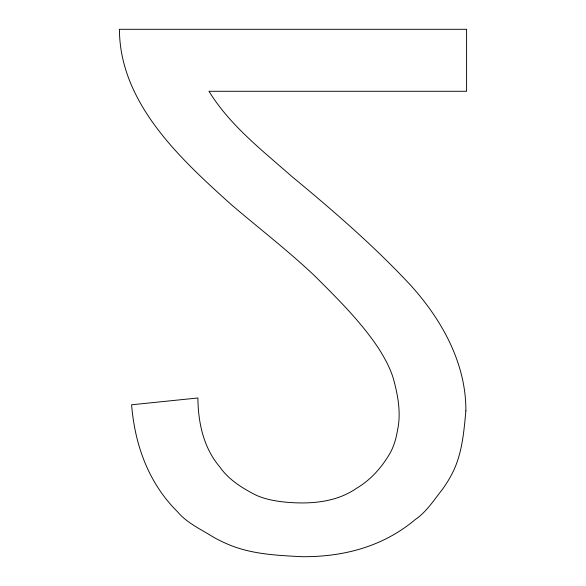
<?xml version="1.0" encoding="UTF-8"?>
<svg xmlns="http://www.w3.org/2000/svg" width="586" height="586" viewBox="0 0 586 586"><rect width="100%" height="100%" fill="white"/><g stroke="black" fill="none" stroke-linecap="round" stroke-linejoin="round"><path stroke-width="0.88" d="M465.877 410.874C463.973 431.15 462.288 452.084 453.535 470.785C450.488 477.238 446.737 483.325 442.613 489.142C434.101 499.792 426.579 511.9 415.144 519.643C383.076 546.635 343.499 556.986 302.134 556.7C279.588 555.528 256.551 554.539 235.023 547.038C227.58 544.409 220.424 541.017 213.509 537.223C201.166 529.356 187.015 523.144 177.507 511.754C148.514 483.04 134.861 444.891 131.594 404.787L197.878 397.982C198.149 422.455 203.408 447.726 219.713 466.808C228.489 479.575 242.245 488.116 255.892 495.097C265.092 499.294 275.178 501.059 285.17 502.114C309.196 504.37 335.668 502.685 356.185 488.526C370.447 480.176 381.603 467.694 389.866 453.491C393.902 446.415 396.143 438.482 397.469 430.483C401.3 413.145 397.967 395.433 393.36 378.571C390.064 367.671 384.482 357.636 378.395 348.077C360.566 321.37 337.441 298.538 314.748 275.94C288.239 250.815 259.254 228.525 231.514 204.829C180.598 159.055 119.786 103.297 119.412 29.3L466.588 29.3L466.588 91.284L208.982 91.284C229.888 125.382 262.067 150.184 291.638 176.32C332.943 210.433 373.568 245.534 410.163 284.759C441.551 319.224 466.178 363.137 465.877 410.874"/></g></svg>
